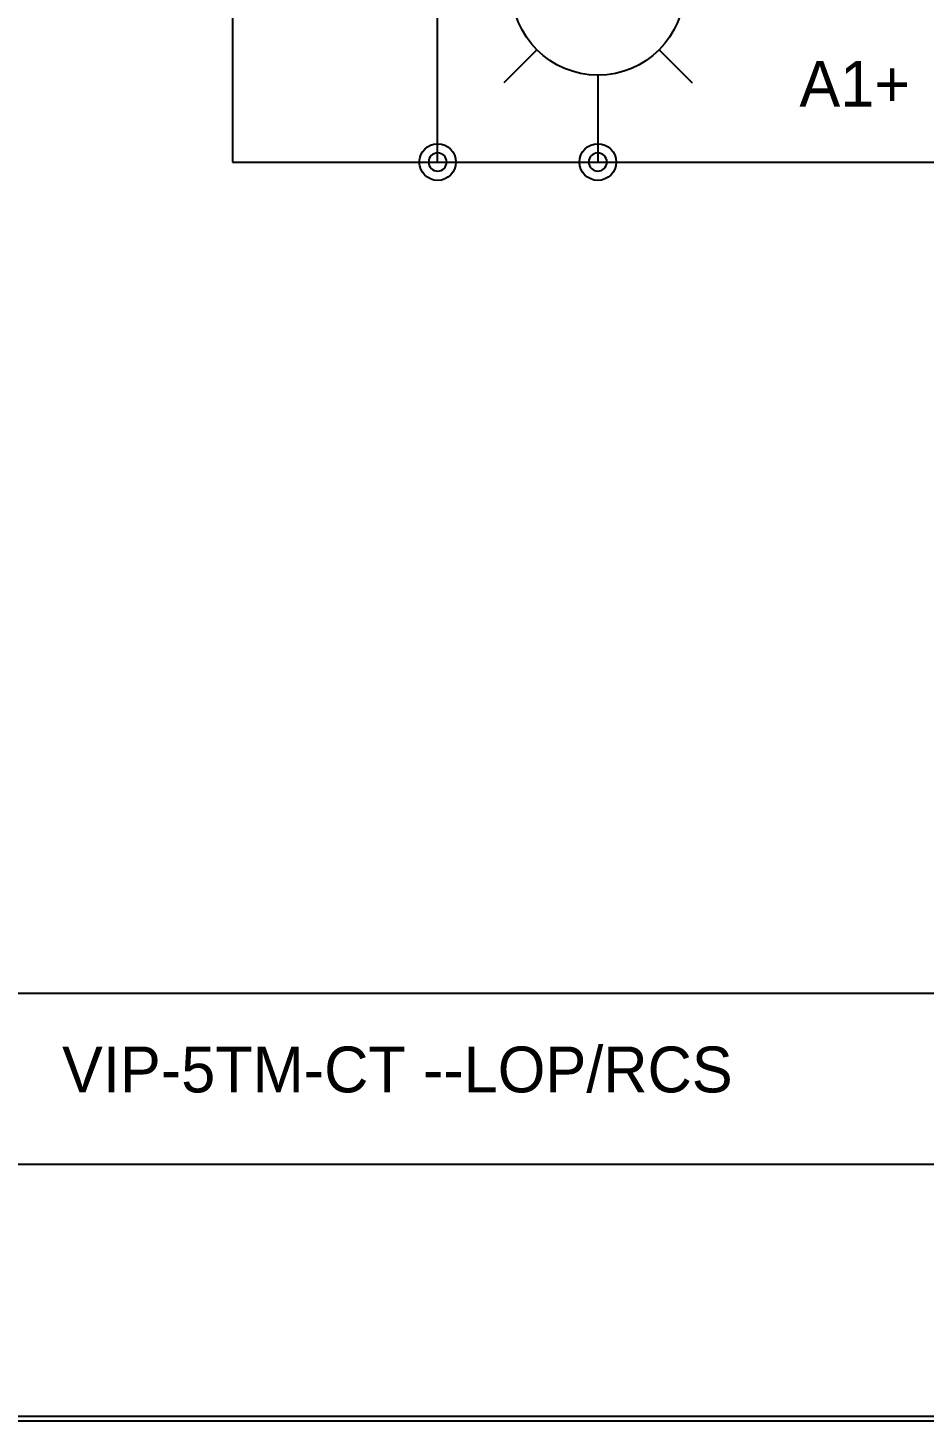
# Model space of a CAD drawing. Header units: millimetres. Extents: x 87 to 927, y 85 to 1088.
# Drawn here: x 271.1 to 329.8, y 85.1 to 176.3 of the extents above; entities that cross this region are included whole.
import ezdxf

# ---------------------------------------------------------------- set-up
doc = ezdxf.new("R2010")
doc.units = ezdxf.units.MM
for name, color, linetype in [('4', 133, 'Continuous'), ('40', 4, 'Continuous'), ('70', 7, 'Continuous'), ('ASHADE', 7, 'Continuous')]:
    doc.layers.add(name, color=color, linetype=linetype)
doc.styles.add('ghs', font='NGULIM.TTF')

msp = doc.modelspace()

# ---------------------------------------------------------------- linework, layer by layer
for p, q in [((284.477, 291.247), (284.477, 167.501)), ((304.413, 174.843), (302.248, 172.678)), ((312.405, 174.843), (314.57, 172.678))]:
    msp.add_line(p, q)
at = {"layer": '4', "color": 0}
msp.add_line((284.477, 167.501), (437.851, 167.501), dxfattribs=at)
for centre in [(297.909, 167.501), (308.395, 167.501)]:
    msp.add_circle(centre, 1.2, dxfattribs=at)
at = {"layer": '40', "color": 7}
msp.add_line((339.754, 101.91), (249.754, 101.91), dxfattribs=at)
at = {"layer": '70', "color": 7}
msp.add_line((109.754, 113.11), (489.754, 113.11), dxfattribs=at)
for points in [[(489.754, 85.11), (109.754, 85.11), (109.754, 355.11), (489.754, 355.11)], [(489.454, 85.41), (110.054, 85.41), (110.054, 354.81), (489.454, 354.81)]]:
    msp.add_lwpolyline(points, close=True, dxfattribs=at)
at = {"layer": 'ASHADE', "ltscale": 2}
for p, q in [((297.909, 167.501), (297.909, 216.23)), ((308.395, 173.188), (308.395, 167.501))]:
    msp.add_line(p, q, dxfattribs=at)
msp.add_circle((308.409, 178.839), 5.651, dxfattribs=at)
for centre, start, end in [((297.909, 167.501), 0, 180), ((308.395, 167.501), 0, 180), ((297.909, 167.501), 180, 0), ((308.395, 167.501), 180, 0)]:
    msp.add_arc(centre, 0.593, start, end, dxfattribs=at)

# ---------------------------------------------------------------- texts
at = {"layer": 'ASHADE', "ltscale": 2, "style": 'ghs'}
for s, p in [('A1+', (321.592, 171.122)), ('VIP-5TM-CT --LOP/RCS', (273.318, 106.622))]:
    msp.add_text(s, height=3, dxfattribs=at).set_placement(p)

doc.saveas('drawing.dxf')
